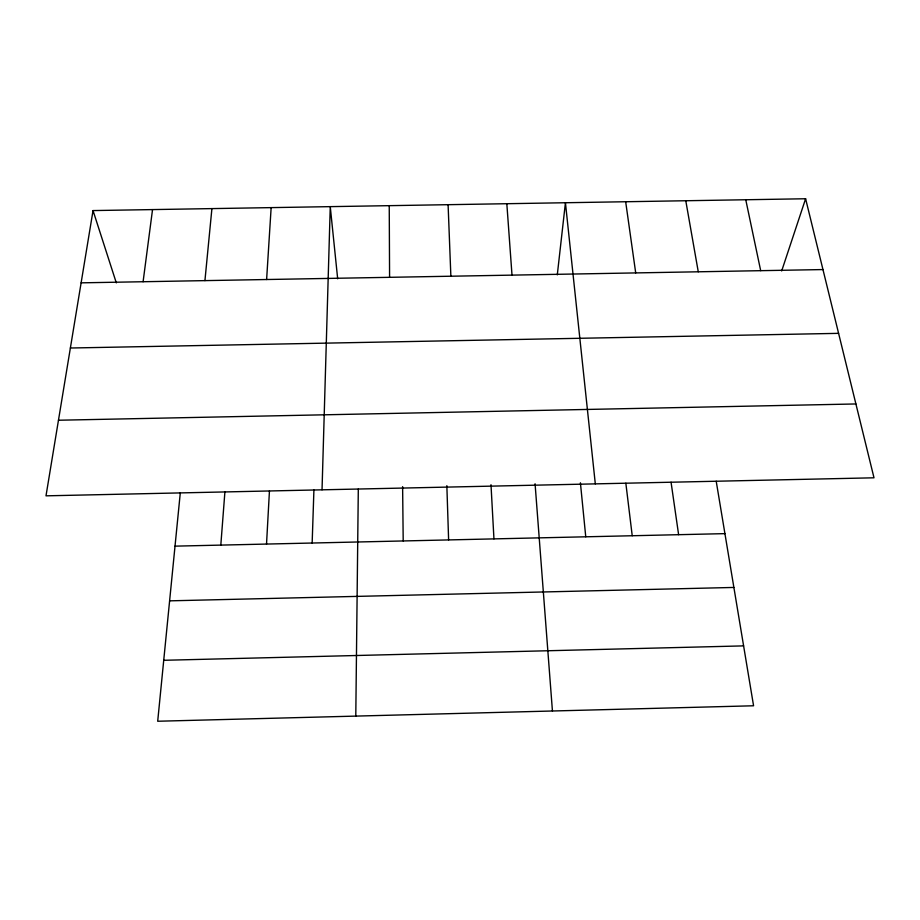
<?xml version="1.0" encoding="UTF-8"?>
<svg xmlns="http://www.w3.org/2000/svg" width="920" height="920" viewBox="0 0 920 920"><rect width="100%" height="100%" fill="white"/><g stroke="black" fill="none" stroke-linecap="round" stroke-linejoin="round"><path stroke-width="1.38" d="M355.787 716.105L358.305 489.037M322.034 489.819L330.257 206.643L337.674 278.806M312.156 543.03L313.916 490.003M266.524 544.065L269.445 490.969M266.616 279.519L271.147 207.621M220.811 545.1L224.917 491.751M204.93 280.623L211.91 208.598M180.308 492.717L157.699 721.245L753.572 705.778L716.208 481.24M557.29 274.873L565.432 202.745L595.309 483.874M143.095 281.738L152.536 209.587M93.035 210.577L46 495.834L874 477.802L805.609 198.755L93.035 210.577L116.311 282.865M781.678 270.952L805.609 198.755M163.725 660.295L743.601 645.886M175.018 546.146L724.925 533.634M169.613 600.841L733.872 587.443M58.466 420.233L855.899 403.96M81.121 282.842L822.963 269.56M70.38 348.013L838.591 333.35M745.763 199.755L760.69 270.675M685.779 200.744L698.269 271.791M671.059 482.229L678.615 534.681M625.669 201.744L635.708 272.918M625.841 483.207L632.224 535.739M580.405 482.77L585.752 536.797M535.072 483.759L552.437 710.999M506.828 203.711L512.003 275.126M490.992 484.725L493.948 538.89M448.097 204.689L450.869 276.218M446.844 485.679L448.615 539.925M402.615 486.645L403.202 540.948M389.24 205.666L389.585 277.322"/></g></svg>
